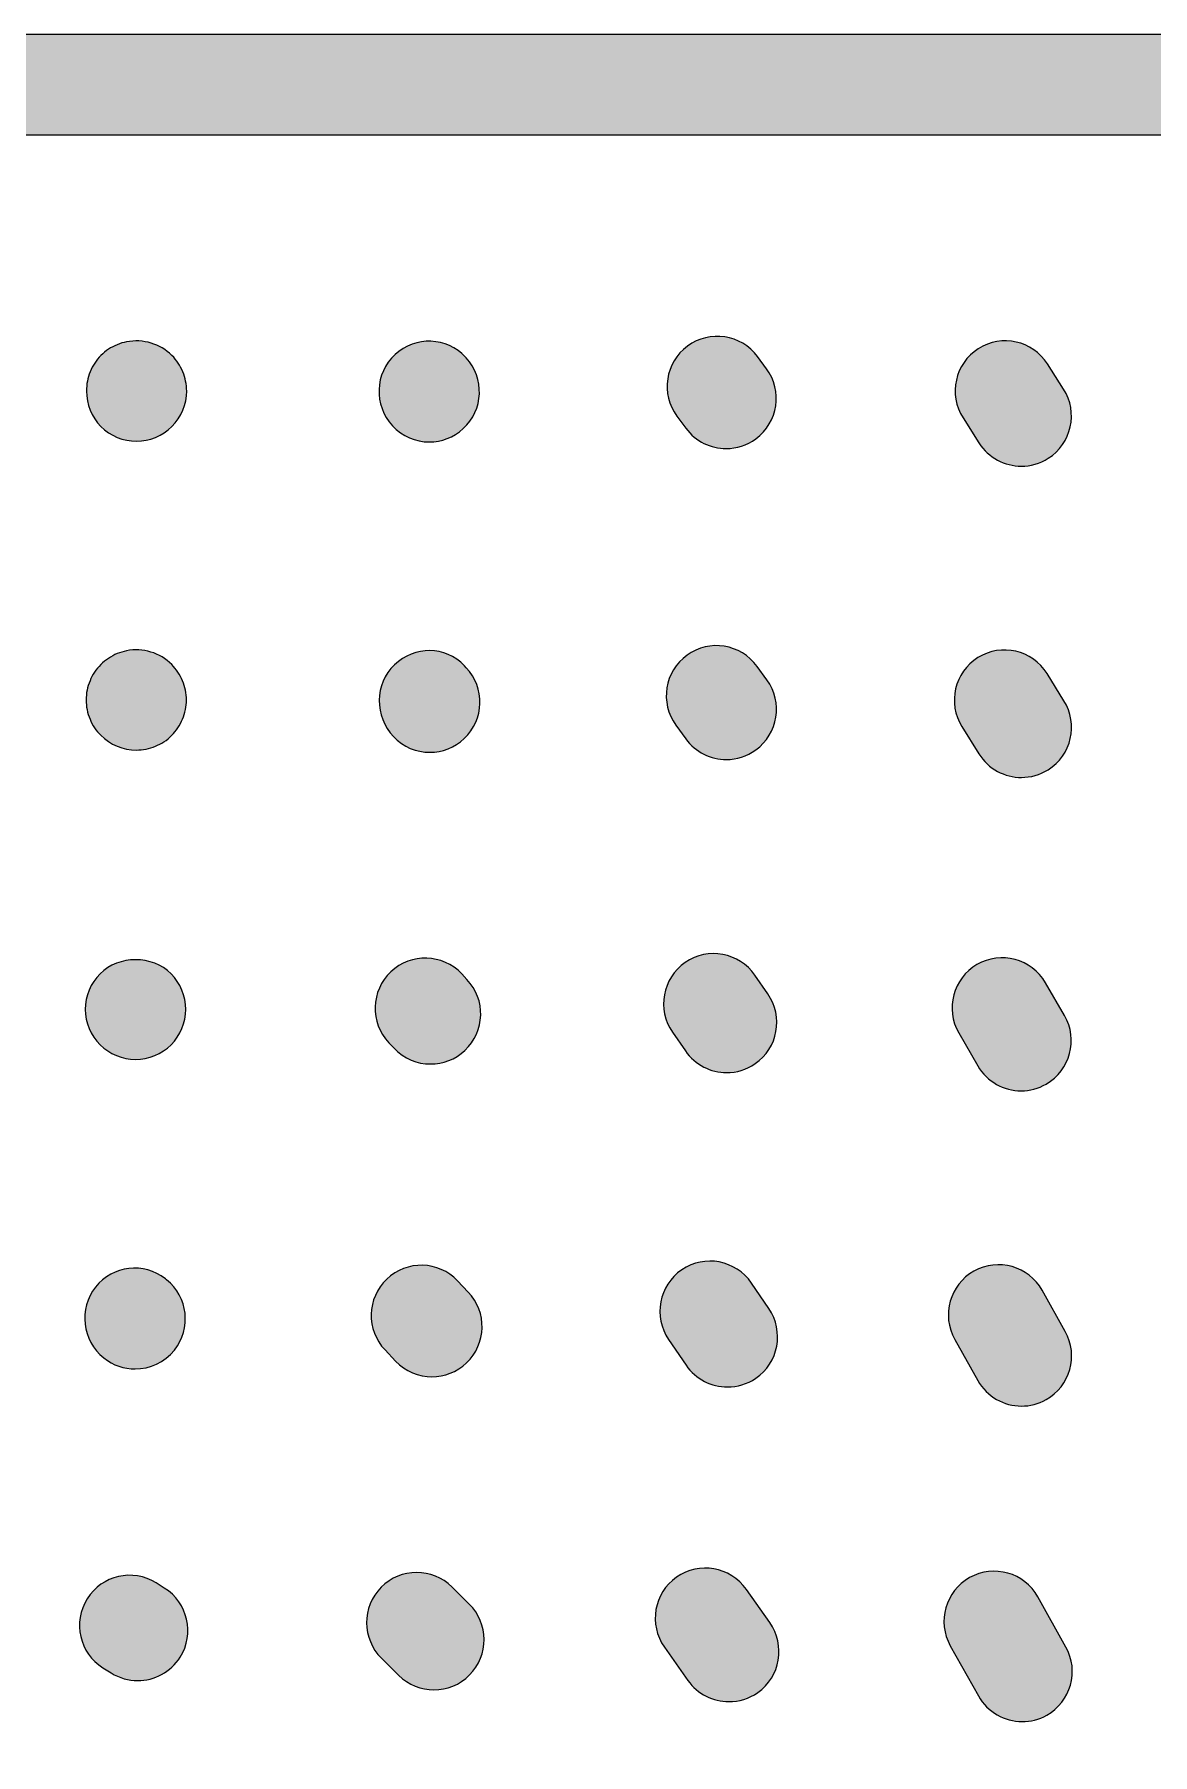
# Model space of a CAD drawing. Header units: millimetres. Extents: x 4.1 to 58.2, y -191.1 to -111.5.
# Drawn here: x 17.47 to 30.85, y -132.14 to -111.55 of the extents above; entities that cross this region are included whole.
import ezdxf

# ---------------------------------------------------------------- set-up
doc = ezdxf.new("R2010")
doc.units = ezdxf.units.MM
doc.header["$MEASUREMENT"] = 0
doc.layers.add('Layer 1', color=7, linetype='Continuous', lineweight=0)

msp = doc.modelspace()

# ---------------------------------------------------------------- hatches: boundary and pattern name
at = {"layer": 'Layer 1', "true_color": 0x006981, "transparency": 33554687}
h = msp.add_hatch(color=146, dxfattribs=at)
h.dxf.hatch_style = 2
edge = h.paths.add_edge_path()
edge.add_spline(control_points=[(5.286, -189.875), (5.286, -189.875), (57.014, -189.875), (57.014, -189.875), (57.014, -189.875), (57.014, -112.748), (57.014, -112.748), (57.014, -112.748), (5.286, -112.748), (5.286, -112.748), (5.286, -112.748), (5.286, -189.875), (5.286, -189.875)], knot_values=[0, 0, 0, 0, 1, 1, 1, 2, 2, 2, 3, 3, 3, 4, 4, 4, 4], degree=3, periodic=0)
edge = h.paths.add_edge_path()
edge.add_spline(control_points=[(57.614, -191.075), (57.614, -191.075), (4.686, -191.075), (4.686, -191.075), (4.355, -191.075), (4.086, -190.806), (4.086, -190.475), (4.086, -190.475), (4.086, -112.148), (4.086, -112.148), (4.086, -111.816), (4.355, -111.548), (4.686, -111.548), (4.686, -111.548), (57.614, -111.548), (57.614, -111.548), (57.945, -111.548), (58.214, -111.816), (58.214, -112.148), (58.214, -112.148), (58.214, -190.475), (58.214, -190.475), (58.214, -190.806), (57.945, -191.075), (57.614, -191.075)], knot_values=[0, 0, 0, 0, 1, 1, 1, 2, 2, 2, 3, 3, 3, 4, 4, 4, 5, 5, 5, 6, 6, 6, 7, 7, 7, 8, 8, 8, 8], degree=3, periodic=0)
h = msp.add_hatch(color=146, dxfattribs=at)
h.dxf.hatch_style = 2
edge = h.paths.add_edge_path()
edge.add_spline(control_points=[(25.746, -116.505), (25.562, -116.505), (25.38, -116.421), (25.263, -116.262), (25.263, -116.262), (25.156, -116.118), (25.156, -116.118), (24.96, -115.851), (25.016, -115.476), (25.283, -115.279), (25.549, -115.082), (25.925, -115.138), (26.122, -115.405), (26.122, -115.405), (26.228, -115.549), (26.228, -115.549), (26.425, -115.815), (26.368, -116.191), (26.102, -116.388), (25.994, -116.467), (25.87, -116.505), (25.746, -116.505)], knot_values=[0, 0, 0, 0, 1, 1, 1, 2, 2, 2, 3, 3, 3, 4, 4, 4, 5, 5, 5, 6, 6, 6, 7, 7, 7, 7], degree=3, periodic=0)
h = msp.add_hatch(color=146, dxfattribs=at)
h.dxf.hatch_style = 2
edge = h.paths.add_edge_path()
edge.add_spline(control_points=[(18.69, -116.417), (18.531, -116.417), (18.376, -116.353), (18.263, -116.24), (18.154, -116.127), (18.09, -115.972), (18.09, -115.817), (18.09, -115.778), (18.094, -115.736), (18.101, -115.697), (18.108, -115.662), (18.119, -115.623), (18.136, -115.587), (18.15, -115.549), (18.168, -115.513), (18.189, -115.482), (18.21, -115.45), (18.235, -115.418), (18.263, -115.39), (18.291, -115.365), (18.323, -115.337), (18.355, -115.316), (18.387, -115.295), (18.422, -115.277), (18.457, -115.263), (18.496, -115.245), (18.531, -115.235), (18.57, -115.228), (18.768, -115.189), (18.972, -115.253), (19.113, -115.39), (19.142, -115.418), (19.166, -115.45), (19.187, -115.482), (19.209, -115.513), (19.226, -115.549), (19.244, -115.587), (19.258, -115.623), (19.269, -115.662), (19.276, -115.697), (19.286, -115.736), (19.29, -115.778), (19.29, -115.817), (19.29, -115.972), (19.226, -116.127), (19.113, -116.24), (19.001, -116.353), (18.845, -116.417), (18.69, -116.417)], knot_values=[0, 0, 0, 0, 1, 1, 1, 2, 2, 2, 3, 3, 3, 4, 4, 4, 5, 5, 5, 6, 6, 6, 7, 7, 7, 8, 8, 8, 9, 9, 9, 10, 10, 10, 11, 11, 11, 12, 12, 12, 13, 13, 13, 14, 14, 14, 15, 15, 15, 16, 16, 16, 16], degree=3, periodic=0)
h = msp.add_hatch(color=146, dxfattribs=at)
h.dxf.hatch_style = 2
edge = h.paths.add_edge_path()
edge.add_spline(control_points=[(22.193, -116.426), (22.031, -116.426), (21.87, -116.361), (21.751, -116.232), (21.527, -115.988), (21.539, -115.605), (21.783, -115.381), (22.027, -115.156), (22.403, -115.169), (22.628, -115.412), (22.628, -115.412), (22.634, -115.419), (22.634, -115.419), (22.858, -115.663), (22.843, -116.042), (22.599, -116.267), (22.484, -116.373), (22.338, -116.426), (22.193, -116.426)], knot_values=[0, 0, 0, 0, 1, 1, 1, 2, 2, 2, 3, 3, 3, 4, 4, 4, 5, 5, 5, 6, 6, 6, 6], degree=3, periodic=0)
h = msp.add_hatch(color=146, dxfattribs=at)
h.dxf.hatch_style = 2
edge = h.paths.add_edge_path()
edge.add_spline(control_points=[(29.277, -116.716), (29.079, -116.716), (28.885, -116.618), (28.771, -116.438), (28.771, -116.438), (28.58, -116.138), (28.58, -116.138), (28.402, -115.859), (28.484, -115.488), (28.763, -115.31), (29.042, -115.132), (29.413, -115.214), (29.592, -115.493), (29.592, -115.493), (29.783, -115.793), (29.783, -115.793), (29.961, -116.073), (29.879, -116.444), (29.599, -116.622), (29.499, -116.686), (29.388, -116.716), (29.277, -116.716)], knot_values=[0, 0, 0, 0, 1, 1, 1, 2, 2, 2, 3, 3, 3, 4, 4, 4, 5, 5, 5, 6, 6, 6, 7, 7, 7, 7], degree=3, periodic=0)
h = msp.add_hatch(color=146, dxfattribs=at)
h.dxf.hatch_style = 2
edge = h.paths.add_edge_path()
edge.add_spline(control_points=[(25.748, -120.227), (25.562, -120.227), (25.379, -120.141), (25.261, -119.979), (25.261, -119.979), (25.143, -119.816), (25.143, -119.816), (24.949, -119.548), (25.008, -119.173), (25.277, -118.978), (25.545, -118.784), (25.92, -118.844), (26.115, -119.112), (26.115, -119.112), (26.233, -119.275), (26.233, -119.275), (26.427, -119.543), (26.368, -119.918), (26.099, -120.113), (25.993, -120.19), (25.87, -120.227), (25.748, -120.227)], knot_values=[0, 0, 0, 0, 1, 1, 1, 2, 2, 2, 3, 3, 3, 4, 4, 4, 5, 5, 5, 6, 6, 6, 7, 7, 7, 7], degree=3, periodic=0)
h = msp.add_hatch(color=146, dxfattribs=at)
h.dxf.hatch_style = 2
edge = h.paths.add_edge_path()
edge.add_spline(control_points=[(18.687, -120.114), (18.528, -120.114), (18.373, -120.05), (18.263, -119.937), (18.235, -119.913), (18.21, -119.881), (18.186, -119.849), (18.164, -119.814), (18.147, -119.779), (18.133, -119.743), (18.119, -119.708), (18.104, -119.669), (18.097, -119.63), (18.09, -119.595), (18.087, -119.553), (18.087, -119.514), (18.087, -119.475), (18.09, -119.436), (18.097, -119.398), (18.104, -119.359), (18.119, -119.32), (18.133, -119.285), (18.147, -119.25), (18.164, -119.214), (18.186, -119.182), (18.21, -119.147), (18.235, -119.119), (18.263, -119.091), (18.288, -119.062), (18.32, -119.038), (18.352, -119.017), (18.387, -118.995), (18.422, -118.974), (18.457, -118.96), (18.493, -118.946), (18.531, -118.935), (18.57, -118.925), (18.764, -118.886), (18.972, -118.95), (19.11, -119.091), (19.138, -119.119), (19.163, -119.147), (19.184, -119.182), (19.205, -119.214), (19.226, -119.25), (19.241, -119.285), (19.254, -119.32), (19.269, -119.359), (19.276, -119.398), (19.283, -119.436), (19.286, -119.475), (19.286, -119.514), (19.286, -119.553), (19.283, -119.595), (19.276, -119.63), (19.269, -119.669), (19.254, -119.708), (19.241, -119.743), (19.226, -119.779), (19.209, -119.814), (19.184, -119.849), (19.163, -119.881), (19.138, -119.913), (19.11, -119.937), (19.082, -119.965), (19.053, -119.994), (19.018, -120.015), (18.986, -120.036), (18.951, -120.054), (18.916, -120.068), (18.881, -120.085), (18.842, -120.096), (18.803, -120.103), (18.764, -120.11), (18.725, -120.114), (18.687, -120.114)], knot_values=[0, 0, 0, 0, 1, 1, 1, 2, 2, 2, 3, 3, 3, 4, 4, 4, 5, 5, 5, 6, 6, 6, 7, 7, 7, 8, 8, 8, 9, 9, 9, 10, 10, 10, 11, 11, 11, 12, 12, 12, 13, 13, 13, 14, 14, 14, 15, 15, 15, 16, 16, 16, 17, 17, 17, 18, 18, 18, 19, 19, 19, 20, 20, 20, 21, 21, 21, 22, 22, 22, 23, 23, 23, 24, 24, 24, 25, 25, 25, 25], degree=3, periodic=0)
h = msp.add_hatch(color=146, dxfattribs=at)
h.dxf.hatch_style = 2
edge = h.paths.add_edge_path()
edge.add_spline(control_points=[(22.199, -120.141), (22.039, -120.141), (21.881, -120.078), (21.763, -119.953), (21.535, -119.712), (21.535, -119.321), (21.776, -119.094), (22.016, -118.866), (22.385, -118.865), (22.613, -119.106), (22.613, -119.106), (22.634, -119.128), (22.634, -119.128), (22.862, -119.369), (22.851, -119.749), (22.611, -119.976), (22.495, -120.086), (22.347, -120.141), (22.199, -120.141)], knot_values=[0, 0, 0, 0, 1, 1, 1, 2, 2, 2, 3, 3, 3, 4, 4, 4, 5, 5, 5, 6, 6, 6, 6], degree=3, periodic=0)
h = msp.add_hatch(color=146, dxfattribs=at)
h.dxf.hatch_style = 2
edge = h.paths.add_edge_path()
edge.add_spline(control_points=[(29.28, -120.442), (29.08, -120.442), (28.884, -120.342), (28.77, -120.159), (28.77, -120.159), (28.567, -119.834), (28.567, -119.834), (28.392, -119.553), (28.477, -119.182), (28.758, -119.007), (29.04, -118.832), (29.41, -118.917), (29.585, -119.199), (29.585, -119.199), (29.788, -119.524), (29.788, -119.524), (29.964, -119.805), (29.878, -120.176), (29.597, -120.351), (29.498, -120.413), (29.388, -120.442), (29.28, -120.442)], knot_values=[0, 0, 0, 0, 1, 1, 1, 2, 2, 2, 3, 3, 3, 4, 4, 4, 5, 5, 5, 6, 6, 6, 7, 7, 7, 7], degree=3, periodic=0)
h = msp.add_hatch(color=146, dxfattribs=at)
h.dxf.hatch_style = 2
edge = h.paths.add_edge_path()
edge.add_spline(control_points=[(25.751, -123.975), (25.561, -123.975), (25.374, -123.884), (25.257, -123.716), (25.257, -123.716), (25.103, -123.492), (25.103, -123.492), (24.914, -123.22), (24.983, -122.846), (25.255, -122.657), (25.528, -122.469), (25.901, -122.537), (26.09, -122.81), (26.09, -122.81), (26.245, -123.034), (26.245, -123.034), (26.433, -123.306), (26.365, -123.68), (26.092, -123.868), (25.988, -123.94), (25.869, -123.975), (25.751, -123.975)], knot_values=[0, 0, 0, 0, 1, 1, 1, 2, 2, 2, 3, 3, 3, 4, 4, 4, 5, 5, 5, 6, 6, 6, 7, 7, 7, 7], degree=3, periodic=0)
h = msp.add_hatch(color=146, dxfattribs=at)
h.dxf.hatch_style = 2
edge = h.paths.add_edge_path()
edge.add_spline(control_points=[(18.676, -123.818), (18.521, -123.818), (18.366, -123.754), (18.253, -123.641), (18.14, -123.529), (18.076, -123.373), (18.076, -123.218), (18.076, -123.059), (18.14, -122.904), (18.253, -122.791), (18.478, -122.569), (18.877, -122.569), (19.103, -122.791), (19.212, -122.904), (19.279, -123.059), (19.279, -123.218), (19.279, -123.373), (19.212, -123.529), (19.103, -123.641), (18.99, -123.754), (18.835, -123.818), (18.676, -123.818)], knot_values=[0, 0, 0, 0, 1, 1, 1, 2, 2, 2, 3, 3, 3, 4, 4, 4, 5, 5, 5, 6, 6, 6, 7, 7, 7, 7], degree=3, periodic=0)
h = msp.add_hatch(color=146, dxfattribs=at)
h.dxf.hatch_style = 2
edge = h.paths.add_edge_path()
edge.add_spline(control_points=[(22.208, -123.872), (22.049, -123.872), (21.89, -123.809), (21.772, -123.684), (21.772, -123.684), (21.708, -123.617), (21.708, -123.617), (21.481, -123.376), (21.492, -122.996), (21.733, -122.768), (21.974, -122.541), (22.354, -122.552), (22.581, -122.793), (22.581, -122.793), (22.644, -122.86), (22.644, -122.86), (22.872, -123.101), (22.861, -123.481), (22.62, -123.709), (22.504, -123.818), (22.356, -123.872), (22.208, -123.872)], knot_values=[0, 0, 0, 0, 1, 1, 1, 2, 2, 2, 3, 3, 3, 4, 4, 4, 5, 5, 5, 6, 6, 6, 7, 7, 7, 7], degree=3, periodic=0)
h = msp.add_hatch(color=146, dxfattribs=at)
h.dxf.hatch_style = 2
edge = h.paths.add_edge_path()
edge.add_spline(control_points=[(29.276, -124.193), (29.069, -124.193), (28.867, -124.086), (28.756, -123.894), (28.756, -123.894), (28.529, -123.501), (28.529, -123.501), (28.363, -123.215), (28.46, -122.847), (28.747, -122.681), (29.033, -122.516), (29.401, -122.613), (29.567, -122.9), (29.567, -122.9), (29.795, -123.292), (29.795, -123.292), (29.961, -123.579), (29.863, -123.946), (29.576, -124.112), (29.482, -124.167), (29.378, -124.193), (29.276, -124.193)], knot_values=[0, 0, 0, 0, 1, 1, 1, 2, 2, 2, 3, 3, 3, 4, 4, 4, 5, 5, 5, 6, 6, 6, 7, 7, 7, 7], degree=3, periodic=0)
h = msp.add_hatch(color=146, dxfattribs=at)
h.dxf.hatch_style = 2
edge = h.paths.add_edge_path()
edge.add_spline(control_points=[(22.225, -127.616), (22.066, -127.616), (21.908, -127.553), (21.79, -127.429), (21.79, -127.429), (21.663, -127.295), (21.663, -127.295), (21.434, -127.055), (21.444, -126.675), (21.684, -126.447), (21.924, -126.218), (22.303, -126.228), (22.532, -126.468), (22.532, -126.468), (22.659, -126.602), (22.659, -126.602), (22.888, -126.842), (22.878, -127.222), (22.638, -127.45), (22.522, -127.561), (22.373, -127.616), (22.225, -127.616)], knot_values=[0, 0, 0, 0, 1, 1, 1, 2, 2, 2, 3, 3, 3, 4, 4, 4, 5, 5, 5, 6, 6, 6, 7, 7, 7, 7], degree=3, periodic=0)
h = msp.add_hatch(color=146, dxfattribs=at)
h.dxf.hatch_style = 2
edge = h.paths.add_edge_path()
edge.add_spline(control_points=[(25.761, -127.738), (25.57, -127.738), (25.381, -127.647), (25.265, -127.476), (25.265, -127.476), (25.056, -127.17), (25.056, -127.17), (24.869, -126.896), (24.94, -126.523), (25.214, -126.336), (25.488, -126.149), (25.861, -126.22), (26.048, -126.494), (26.048, -126.494), (26.256, -126.8), (26.256, -126.8), (26.443, -127.074), (26.373, -127.447), (26.099, -127.634), (25.995, -127.705), (25.878, -127.738), (25.761, -127.738)], knot_values=[0, 0, 0, 0, 1, 1, 1, 2, 2, 2, 3, 3, 3, 4, 4, 4, 5, 5, 5, 6, 6, 6, 7, 7, 7, 7], degree=3, periodic=0)
h = msp.add_hatch(color=146, dxfattribs=at)
h.dxf.hatch_style = 2
edge = h.paths.add_edge_path()
edge.add_spline(control_points=[(29.28, -127.967), (29.07, -127.967), (28.866, -127.856), (28.757, -127.66), (28.757, -127.66), (28.481, -127.168), (28.481, -127.168), (28.319, -126.879), (28.422, -126.514), (28.711, -126.352), (29, -126.19), (29.366, -126.293), (29.528, -126.581), (29.528, -126.581), (29.803, -127.073), (29.803, -127.073), (29.965, -127.362), (29.862, -127.728), (29.573, -127.89), (29.481, -127.942), (29.38, -127.967), (29.28, -127.967)], knot_values=[0, 0, 0, 0, 1, 1, 1, 2, 2, 2, 3, 3, 3, 4, 4, 4, 5, 5, 5, 6, 6, 6, 7, 7, 7, 7], degree=3, periodic=0)
h = msp.add_hatch(color=146, dxfattribs=at)
h.dxf.hatch_style = 2
edge = h.paths.add_edge_path()
edge.add_spline(control_points=[(18.673, -127.522), (18.541, -127.522), (18.409, -127.479), (18.298, -127.391), (18.04, -127.184), (17.991, -126.801), (18.199, -126.542), (18.406, -126.283), (18.777, -126.237), (19.036, -126.444), (19.036, -126.444), (19.048, -126.454), (19.048, -126.454), (19.307, -126.661), (19.349, -127.038), (19.142, -127.297), (19.023, -127.445), (18.849, -127.522), (18.673, -127.522)], knot_values=[0, 0, 0, 0, 1, 1, 1, 2, 2, 2, 3, 3, 3, 4, 4, 4, 5, 5, 5, 6, 6, 6, 6], degree=3, periodic=0)
h = msp.add_hatch(color=146, dxfattribs=at)
h.dxf.hatch_style = 2
edge = h.paths.add_edge_path()
edge.add_spline(control_points=[(18.703, -131.253), (18.594, -131.253), (18.484, -131.223), (18.385, -131.161), (18.385, -131.161), (18.288, -131.1), (18.288, -131.1), (18.007, -130.924), (17.923, -130.554), (18.099, -130.273), (18.275, -129.992), (18.645, -129.908), (18.926, -130.084), (18.926, -130.084), (19.022, -130.145), (19.022, -130.145), (19.303, -130.321), (19.388, -130.691), (19.212, -130.972), (19.098, -131.153), (18.903, -131.253), (18.703, -131.253)], knot_values=[0, 0, 0, 0, 1, 1, 1, 2, 2, 2, 3, 3, 3, 4, 4, 4, 5, 5, 5, 6, 6, 6, 7, 7, 7, 7], degree=3, periodic=0)
h = msp.add_hatch(color=146, dxfattribs=at)
h.dxf.hatch_style = 2
edge = h.paths.add_edge_path()
edge.add_spline(control_points=[(22.248, -131.363), (22.095, -131.363), (21.943, -131.305), (21.826, -131.189), (21.826, -131.189), (21.62, -130.985), (21.62, -130.985), (21.385, -130.751), (21.383, -130.372), (21.617, -130.136), (21.85, -129.901), (22.23, -129.9), (22.465, -130.133), (22.465, -130.133), (22.671, -130.337), (22.671, -130.337), (22.906, -130.57), (22.908, -130.95), (22.674, -131.185), (22.557, -131.304), (22.403, -131.363), (22.248, -131.363)], knot_values=[0, 0, 0, 0, 1, 1, 1, 2, 2, 2, 3, 3, 3, 4, 4, 4, 5, 5, 5, 6, 6, 6, 7, 7, 7, 7], degree=3, periodic=0)
h = msp.add_hatch(color=146, dxfattribs=at)
h.dxf.hatch_style = 2
edge = h.paths.add_edge_path()
edge.add_spline(control_points=[(25.778, -131.505), (25.589, -131.505), (25.404, -131.417), (25.287, -131.251), (25.287, -131.251), (25.006, -130.852), (25.006, -130.852), (24.815, -130.581), (24.88, -130.206), (25.151, -130.015), (25.422, -129.825), (25.796, -129.89), (25.987, -130.161), (25.987, -130.161), (26.268, -130.559), (26.268, -130.559), (26.459, -130.83), (26.394, -131.205), (26.123, -131.396), (26.018, -131.469), (25.897, -131.505), (25.778, -131.505)], knot_values=[0, 0, 0, 0, 1, 1, 1, 2, 2, 2, 3, 3, 3, 4, 4, 4, 5, 5, 5, 6, 6, 6, 7, 7, 7, 7], degree=3, periodic=0)
h = msp.add_hatch(color=146, dxfattribs=at)
h.dxf.hatch_style = 2
edge = h.paths.add_edge_path()
edge.add_spline(control_points=[(29.288, -131.744), (29.078, -131.744), (28.874, -131.633), (28.764, -131.436), (28.764, -131.436), (28.428, -130.836), (28.428, -130.836), (28.267, -130.547), (28.37, -130.182), (28.659, -130.02), (28.949, -129.859), (29.314, -129.961), (29.476, -130.25), (29.476, -130.25), (29.811, -130.851), (29.811, -130.851), (29.973, -131.14), (29.87, -131.505), (29.581, -131.667), (29.488, -131.719), (29.388, -131.744), (29.288, -131.744)], knot_values=[0, 0, 0, 0, 1, 1, 1, 2, 2, 2, 3, 3, 3, 4, 4, 4, 5, 5, 5, 6, 6, 6, 7, 7, 7, 7], degree=3, periodic=0)

# ---------------------------------------------------------------- linework, layer by layer
at = {"layer": 'Layer 1'}
for points, knots in [([(57.614, -191.075), (57.614, -191.075), (4.686, -191.075), (4.686, -191.075), (4.355, -191.075), (4.086, -190.806), (4.086, -190.475), (4.086, -190.475), (4.086, -112.148), (4.086, -112.148), (4.086, -111.816), (4.355, -111.548), (4.686, -111.548), (4.686, -111.548), (57.614, -111.548), (57.614, -111.548), (57.945, -111.548), (58.214, -111.816), (58.214, -112.148), (58.214, -112.148), (58.214, -190.475), (58.214, -190.475), (58.214, -190.806), (57.945, -191.075), (57.614, -191.075)], [0, 0, 0, 0, 1, 1, 1, 2, 2, 2, 3, 3, 3, 4, 4, 4, 5, 5, 5, 6, 6, 6, 7, 7, 7, 8, 8, 8, 8]), ([(5.286, -189.875), (5.286, -189.875), (57.014, -189.875), (57.014, -189.875), (57.014, -189.875), (57.014, -112.748), (57.014, -112.748), (57.014, -112.748), (5.286, -112.748), (5.286, -112.748), (5.286, -112.748), (5.286, -189.875), (5.286, -189.875)], [0, 0, 0, 0, 1, 1, 1, 2, 2, 2, 3, 3, 3, 4, 4, 4, 4]), ([(25.746, -116.505), (25.562, -116.505), (25.38, -116.421), (25.263, -116.262), (25.263, -116.262), (25.156, -116.118), (25.156, -116.118), (24.96, -115.851), (25.016, -115.476), (25.283, -115.279), (25.549, -115.082), (25.925, -115.138), (26.122, -115.405), (26.122, -115.405), (26.228, -115.549), (26.228, -115.549), (26.425, -115.815), (26.368, -116.191), (26.102, -116.388), (25.994, -116.467), (25.87, -116.505), (25.746, -116.505)], [0, 0, 0, 0, 1, 1, 1, 2, 2, 2, 3, 3, 3, 4, 4, 4, 5, 5, 5, 6, 6, 6, 7, 7, 7, 7]), ([(18.69, -116.417), (18.531, -116.417), (18.376, -116.353), (18.263, -116.24), (18.154, -116.127), (18.09, -115.972), (18.09, -115.817), (18.09, -115.778), (18.094, -115.736), (18.101, -115.697), (18.108, -115.662), (18.119, -115.623), (18.136, -115.587), (18.15, -115.549), (18.168, -115.513), (18.189, -115.482), (18.21, -115.45), (18.235, -115.418), (18.263, -115.39), (18.291, -115.365), (18.323, -115.337), (18.355, -115.316), (18.387, -115.295), (18.422, -115.277), (18.457, -115.263), (18.496, -115.245), (18.531, -115.235), (18.57, -115.228), (18.768, -115.189), (18.972, -115.253), (19.113, -115.39), (19.142, -115.418), (19.166, -115.45), (19.187, -115.482), (19.209, -115.513), (19.226, -115.549), (19.244, -115.587), (19.258, -115.623), (19.269, -115.662), (19.276, -115.697), (19.286, -115.736), (19.29, -115.778), (19.29, -115.817), (19.29, -115.972), (19.226, -116.127), (19.113, -116.24), (19.001, -116.353), (18.845, -116.417), (18.69, -116.417)], [0, 0, 0, 0, 1, 1, 1, 2, 2, 2, 3, 3, 3, 4, 4, 4, 5, 5, 5, 6, 6, 6, 7, 7, 7, 8, 8, 8, 9, 9, 9, 10, 10, 10, 11, 11, 11, 12, 12, 12, 13, 13, 13, 14, 14, 14, 15, 15, 15, 16, 16, 16, 16]), ([(22.193, -116.426), (22.031, -116.426), (21.87, -116.361), (21.751, -116.232), (21.527, -115.988), (21.539, -115.605), (21.783, -115.381), (22.027, -115.156), (22.403, -115.169), (22.628, -115.412), (22.628, -115.412), (22.634, -115.419), (22.634, -115.419), (22.858, -115.663), (22.843, -116.042), (22.599, -116.267), (22.484, -116.373), (22.338, -116.426), (22.193, -116.426)], [0, 0, 0, 0, 1, 1, 1, 2, 2, 2, 3, 3, 3, 4, 4, 4, 5, 5, 5, 6, 6, 6, 6]), ([(29.277, -116.716), (29.079, -116.716), (28.885, -116.618), (28.771, -116.438), (28.771, -116.438), (28.58, -116.138), (28.58, -116.138), (28.402, -115.859), (28.484, -115.488), (28.763, -115.31), (29.042, -115.132), (29.413, -115.214), (29.592, -115.493), (29.592, -115.493), (29.783, -115.793), (29.783, -115.793), (29.961, -116.073), (29.879, -116.444), (29.599, -116.622), (29.499, -116.686), (29.388, -116.716), (29.277, -116.716)], [0, 0, 0, 0, 1, 1, 1, 2, 2, 2, 3, 3, 3, 4, 4, 4, 5, 5, 5, 6, 6, 6, 7, 7, 7, 7]), ([(25.748, -120.227), (25.562, -120.227), (25.379, -120.141), (25.261, -119.979), (25.261, -119.979), (25.143, -119.816), (25.143, -119.816), (24.949, -119.548), (25.008, -119.173), (25.277, -118.978), (25.545, -118.784), (25.92, -118.844), (26.115, -119.112), (26.115, -119.112), (26.233, -119.275), (26.233, -119.275), (26.427, -119.543), (26.368, -119.918), (26.099, -120.113), (25.993, -120.19), (25.87, -120.227), (25.748, -120.227)], [0, 0, 0, 0, 1, 1, 1, 2, 2, 2, 3, 3, 3, 4, 4, 4, 5, 5, 5, 6, 6, 6, 7, 7, 7, 7]), ([(18.687, -120.114), (18.528, -120.114), (18.373, -120.05), (18.263, -119.937), (18.235, -119.913), (18.21, -119.881), (18.186, -119.849), (18.164, -119.814), (18.147, -119.779), (18.133, -119.743), (18.119, -119.708), (18.104, -119.669), (18.097, -119.63), (18.09, -119.595), (18.087, -119.553), (18.087, -119.514), (18.087, -119.475), (18.09, -119.436), (18.097, -119.398), (18.104, -119.359), (18.119, -119.32), (18.133, -119.285), (18.147, -119.25), (18.164, -119.214), (18.186, -119.182), (18.21, -119.147), (18.235, -119.119), (18.263, -119.091), (18.288, -119.062), (18.32, -119.038), (18.352, -119.017), (18.387, -118.995), (18.422, -118.974), (18.457, -118.96), (18.493, -118.946), (18.531, -118.935), (18.57, -118.925), (18.764, -118.886), (18.972, -118.95), (19.11, -119.091), (19.138, -119.119), (19.163, -119.147), (19.184, -119.182), (19.205, -119.214), (19.226, -119.25), (19.241, -119.285), (19.254, -119.32), (19.269, -119.359), (19.276, -119.398), (19.283, -119.436), (19.286, -119.475), (19.286, -119.514), (19.286, -119.553), (19.283, -119.595), (19.276, -119.63), (19.269, -119.669), (19.254, -119.708), (19.241, -119.743), (19.226, -119.779), (19.209, -119.814), (19.184, -119.849), (19.163, -119.881), (19.138, -119.913), (19.11, -119.937), (19.082, -119.965), (19.053, -119.994), (19.018, -120.015), (18.986, -120.036), (18.951, -120.054), (18.916, -120.068), (18.881, -120.085), (18.842, -120.096), (18.803, -120.103), (18.764, -120.11), (18.725, -120.114), (18.687, -120.114)], [0, 0, 0, 0, 1, 1, 1, 2, 2, 2, 3, 3, 3, 4, 4, 4, 5, 5, 5, 6, 6, 6, 7, 7, 7, 8, 8, 8, 9, 9, 9, 10, 10, 10, 11, 11, 11, 12, 12, 12, 13, 13, 13, 14, 14, 14, 15, 15, 15, 16, 16, 16, 17, 17, 17, 18, 18, 18, 19, 19, 19, 20, 20, 20, 21, 21, 21, 22, 22, 22, 23, 23, 23, 24, 24, 24, 25, 25, 25, 25]), ([(22.199, -120.141), (22.039, -120.141), (21.881, -120.078), (21.763, -119.953), (21.535, -119.712), (21.535, -119.321), (21.776, -119.094), (22.016, -118.866), (22.385, -118.865), (22.613, -119.106), (22.613, -119.106), (22.634, -119.128), (22.634, -119.128), (22.862, -119.369), (22.851, -119.749), (22.611, -119.976), (22.495, -120.086), (22.347, -120.141), (22.199, -120.141)], [0, 0, 0, 0, 1, 1, 1, 2, 2, 2, 3, 3, 3, 4, 4, 4, 5, 5, 5, 6, 6, 6, 6]), ([(29.28, -120.442), (29.08, -120.442), (28.884, -120.342), (28.77, -120.159), (28.77, -120.159), (28.567, -119.834), (28.567, -119.834), (28.392, -119.553), (28.477, -119.182), (28.758, -119.007), (29.04, -118.832), (29.41, -118.917), (29.585, -119.199), (29.585, -119.199), (29.788, -119.524), (29.788, -119.524), (29.964, -119.805), (29.878, -120.176), (29.597, -120.351), (29.498, -120.413), (29.388, -120.442), (29.28, -120.442)], [0, 0, 0, 0, 1, 1, 1, 2, 2, 2, 3, 3, 3, 4, 4, 4, 5, 5, 5, 6, 6, 6, 7, 7, 7, 7]), ([(25.751, -123.975), (25.561, -123.975), (25.374, -123.884), (25.257, -123.716), (25.257, -123.716), (25.103, -123.492), (25.103, -123.492), (24.914, -123.22), (24.983, -122.846), (25.255, -122.657), (25.528, -122.469), (25.901, -122.537), (26.09, -122.81), (26.09, -122.81), (26.245, -123.034), (26.245, -123.034), (26.433, -123.306), (26.365, -123.68), (26.092, -123.868), (25.988, -123.94), (25.869, -123.975), (25.751, -123.975)], [0, 0, 0, 0, 1, 1, 1, 2, 2, 2, 3, 3, 3, 4, 4, 4, 5, 5, 5, 6, 6, 6, 7, 7, 7, 7]), ([(18.676, -123.818), (18.521, -123.818), (18.366, -123.754), (18.253, -123.641), (18.14, -123.529), (18.076, -123.373), (18.076, -123.218), (18.076, -123.059), (18.14, -122.904), (18.253, -122.791), (18.478, -122.569), (18.877, -122.569), (19.103, -122.791), (19.212, -122.904), (19.279, -123.059), (19.279, -123.218), (19.279, -123.373), (19.212, -123.529), (19.103, -123.641), (18.99, -123.754), (18.835, -123.818), (18.676, -123.818)], [0, 0, 0, 0, 1, 1, 1, 2, 2, 2, 3, 3, 3, 4, 4, 4, 5, 5, 5, 6, 6, 6, 7, 7, 7, 7]), ([(22.208, -123.872), (22.049, -123.872), (21.89, -123.809), (21.772, -123.684), (21.772, -123.684), (21.708, -123.617), (21.708, -123.617), (21.481, -123.376), (21.492, -122.996), (21.733, -122.768), (21.974, -122.541), (22.354, -122.552), (22.581, -122.793), (22.581, -122.793), (22.644, -122.86), (22.644, -122.86), (22.872, -123.101), (22.861, -123.481), (22.62, -123.709), (22.504, -123.818), (22.356, -123.872), (22.208, -123.872)], [0, 0, 0, 0, 1, 1, 1, 2, 2, 2, 3, 3, 3, 4, 4, 4, 5, 5, 5, 6, 6, 6, 7, 7, 7, 7]), ([(29.276, -124.193), (29.069, -124.193), (28.867, -124.086), (28.756, -123.894), (28.756, -123.894), (28.529, -123.501), (28.529, -123.501), (28.363, -123.215), (28.46, -122.847), (28.747, -122.681), (29.033, -122.516), (29.401, -122.613), (29.567, -122.9), (29.567, -122.9), (29.795, -123.292), (29.795, -123.292), (29.961, -123.579), (29.863, -123.946), (29.576, -124.112), (29.482, -124.167), (29.378, -124.193), (29.276, -124.193)], [0, 0, 0, 0, 1, 1, 1, 2, 2, 2, 3, 3, 3, 4, 4, 4, 5, 5, 5, 6, 6, 6, 7, 7, 7, 7]), ([(22.225, -127.616), (22.066, -127.616), (21.908, -127.553), (21.79, -127.429), (21.79, -127.429), (21.663, -127.295), (21.663, -127.295), (21.434, -127.055), (21.444, -126.675), (21.684, -126.447), (21.924, -126.218), (22.303, -126.228), (22.532, -126.468), (22.532, -126.468), (22.659, -126.602), (22.659, -126.602), (22.888, -126.842), (22.878, -127.222), (22.638, -127.45), (22.522, -127.561), (22.373, -127.616), (22.225, -127.616)], [0, 0, 0, 0, 1, 1, 1, 2, 2, 2, 3, 3, 3, 4, 4, 4, 5, 5, 5, 6, 6, 6, 7, 7, 7, 7]), ([(25.761, -127.738), (25.57, -127.738), (25.381, -127.647), (25.265, -127.476), (25.265, -127.476), (25.056, -127.17), (25.056, -127.17), (24.869, -126.896), (24.94, -126.523), (25.214, -126.336), (25.488, -126.149), (25.861, -126.22), (26.048, -126.494), (26.048, -126.494), (26.256, -126.8), (26.256, -126.8), (26.443, -127.074), (26.373, -127.447), (26.099, -127.634), (25.995, -127.705), (25.878, -127.738), (25.761, -127.738)], [0, 0, 0, 0, 1, 1, 1, 2, 2, 2, 3, 3, 3, 4, 4, 4, 5, 5, 5, 6, 6, 6, 7, 7, 7, 7]), ([(29.28, -127.967), (29.07, -127.967), (28.866, -127.856), (28.757, -127.66), (28.757, -127.66), (28.481, -127.168), (28.481, -127.168), (28.319, -126.879), (28.422, -126.514), (28.711, -126.352), (29, -126.19), (29.366, -126.293), (29.528, -126.581), (29.528, -126.581), (29.803, -127.073), (29.803, -127.073), (29.965, -127.362), (29.862, -127.728), (29.573, -127.89), (29.481, -127.942), (29.38, -127.967), (29.28, -127.967)], [0, 0, 0, 0, 1, 1, 1, 2, 2, 2, 3, 3, 3, 4, 4, 4, 5, 5, 5, 6, 6, 6, 7, 7, 7, 7]), ([(18.673, -127.522), (18.541, -127.522), (18.409, -127.479), (18.298, -127.391), (18.04, -127.184), (17.991, -126.801), (18.199, -126.542), (18.406, -126.283), (18.777, -126.237), (19.036, -126.444), (19.036, -126.444), (19.048, -126.454), (19.048, -126.454), (19.307, -126.661), (19.349, -127.038), (19.142, -127.297), (19.023, -127.445), (18.849, -127.522), (18.673, -127.522)], [0, 0, 0, 0, 1, 1, 1, 2, 2, 2, 3, 3, 3, 4, 4, 4, 5, 5, 5, 6, 6, 6, 6]), ([(18.703, -131.253), (18.594, -131.253), (18.484, -131.223), (18.385, -131.161), (18.385, -131.161), (18.288, -131.1), (18.288, -131.1), (18.007, -130.924), (17.923, -130.554), (18.099, -130.273), (18.275, -129.992), (18.645, -129.908), (18.926, -130.084), (18.926, -130.084), (19.022, -130.145), (19.022, -130.145), (19.303, -130.321), (19.388, -130.691), (19.212, -130.972), (19.098, -131.153), (18.903, -131.253), (18.703, -131.253)], [0, 0, 0, 0, 1, 1, 1, 2, 2, 2, 3, 3, 3, 4, 4, 4, 5, 5, 5, 6, 6, 6, 7, 7, 7, 7]), ([(22.248, -131.363), (22.095, -131.363), (21.943, -131.305), (21.826, -131.189), (21.826, -131.189), (21.62, -130.985), (21.62, -130.985), (21.385, -130.751), (21.383, -130.372), (21.617, -130.136), (21.85, -129.901), (22.23, -129.9), (22.465, -130.133), (22.465, -130.133), (22.671, -130.337), (22.671, -130.337), (22.906, -130.57), (22.908, -130.95), (22.674, -131.185), (22.557, -131.304), (22.403, -131.363), (22.248, -131.363)], [0, 0, 0, 0, 1, 1, 1, 2, 2, 2, 3, 3, 3, 4, 4, 4, 5, 5, 5, 6, 6, 6, 7, 7, 7, 7]), ([(25.778, -131.505), (25.589, -131.505), (25.404, -131.417), (25.287, -131.251), (25.287, -131.251), (25.006, -130.852), (25.006, -130.852), (24.815, -130.581), (24.88, -130.206), (25.151, -130.015), (25.422, -129.825), (25.796, -129.89), (25.987, -130.161), (25.987, -130.161), (26.268, -130.559), (26.268, -130.559), (26.459, -130.83), (26.394, -131.205), (26.123, -131.396), (26.018, -131.469), (25.897, -131.505), (25.778, -131.505)], [0, 0, 0, 0, 1, 1, 1, 2, 2, 2, 3, 3, 3, 4, 4, 4, 5, 5, 5, 6, 6, 6, 7, 7, 7, 7]), ([(29.288, -131.744), (29.078, -131.744), (28.874, -131.633), (28.764, -131.436), (28.764, -131.436), (28.428, -130.836), (28.428, -130.836), (28.267, -130.547), (28.37, -130.182), (28.659, -130.02), (28.949, -129.859), (29.314, -129.961), (29.476, -130.25), (29.476, -130.25), (29.811, -130.851), (29.811, -130.851), (29.973, -131.14), (29.87, -131.505), (29.581, -131.667), (29.488, -131.719), (29.388, -131.744), (29.288, -131.744)], [0, 0, 0, 0, 1, 1, 1, 2, 2, 2, 3, 3, 3, 4, 4, 4, 5, 5, 5, 6, 6, 6, 7, 7, 7, 7])]:
    msp.add_open_spline(points, degree=3, knots=knots, dxfattribs=at)

doc.saveas('drawing.dxf')
